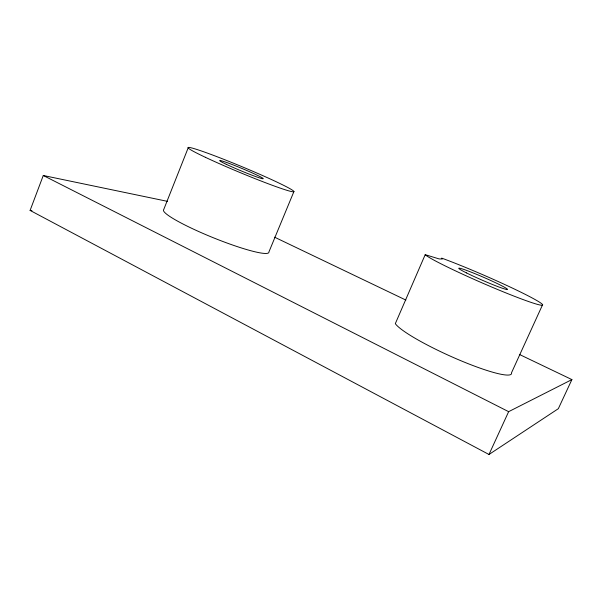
<?xml version="1.0" encoding="UTF-8"?>
<svg xmlns="http://www.w3.org/2000/svg" width="602" height="602" viewBox="0 0 602 602"><rect width="100%" height="100%" fill="white"/><g stroke="black" fill="none" stroke-linecap="round" stroke-linejoin="round"><path stroke-width="0.9" d="M519.383 354.435L571.9 379.591L558.332 408.69L488.982 454.487L30.1 210.414L43.276 175.498L167.537 201.369M188.321 147.513L163.736 209.534A56.821 7.179 22 0 0 213.62 237.873A56.821 7.179 22 0 0 268.921 251.945L293.979 191.406M425.2 254.676L425.343 254.887A64.738 3.883 23.5 0 0 505.891 292.896A64.738 3.883 23.5 0 0 533.462 298.66A64.738 3.883 23.5 0 0 442.839 258.536L441.635 258.123L442.395 259.003L439.136 258.92L425.2 254.676L395.318 323.65A64.098 9.068 24.3 0 0 459.281 360.049A64.098 9.068 24.3 0 0 511.527 372.736L542.658 304.582M488.982 454.487L508.637 411.67L571.9 379.591M30.1 210.414L31.951 210.692M274.58 237.188L405.876 300.074M43.276 175.498L508.637 411.67M466.482 272.909A26.601 1.595 23.5 0 0 506.831 289.517A26.601 1.595 23.5 0 0 475.798 274.015A26.601 1.595 23.5 0 0 466.482 272.909M226.269 164.301A23.561 1.257 22.6 0 0 262.6 178.726A23.561 1.257 22.6 0 0 235.743 165.941A23.561 1.257 22.6 0 0 226.269 164.301M205.365 157.295A57.318 3.07 22.6 0 0 292.79 191.775A57.318 3.07 22.6 0 0 225.11 159.854A57.318 3.07 22.6 0 0 205.365 157.295"/></g></svg>
